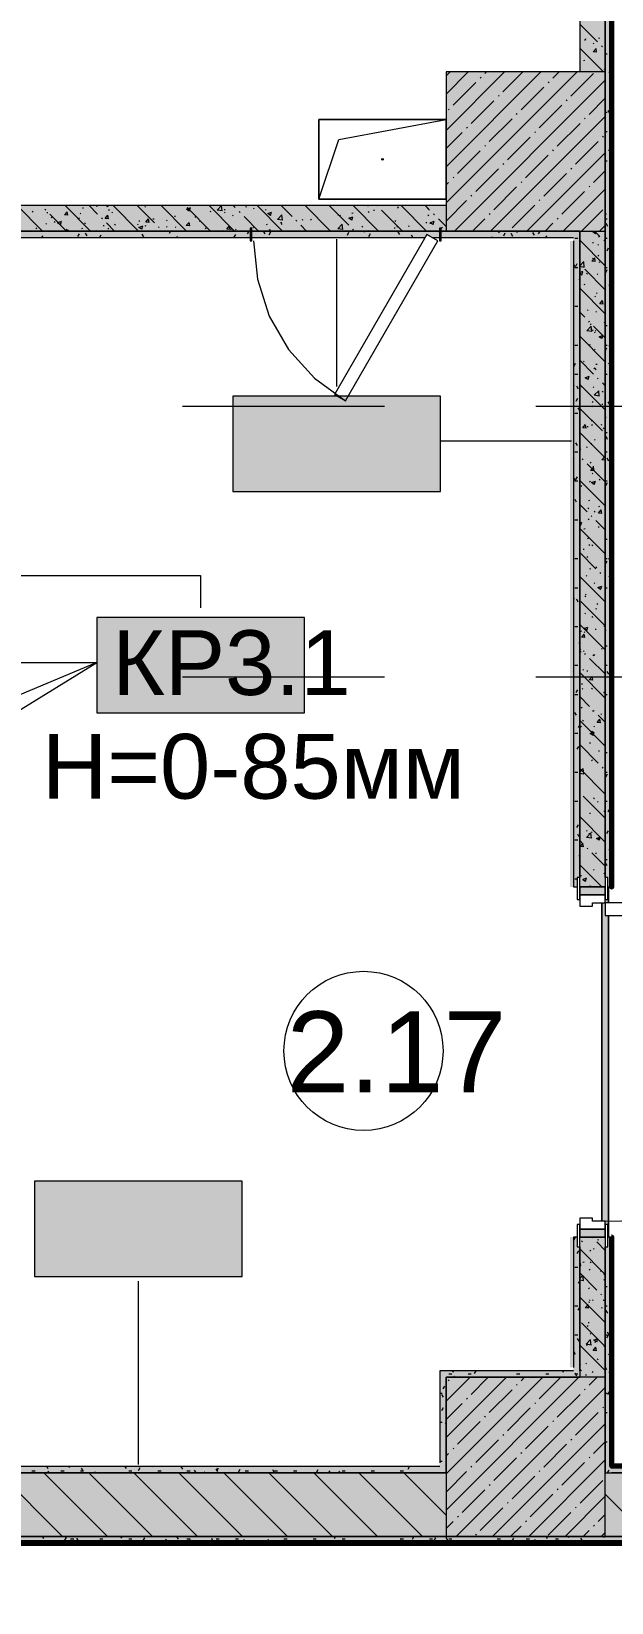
# Model space of a CAD drawing. Header units: millimetres. Extents: x -3817 to 677485, y -22715 to 103890.
# Drawn here: x 399519 to 401343, y 20311 to 25246 of the extents above; entities that cross this region are included whole.
import ezdxf

# ---------------------------------------------------------------- set-up
doc = ezdxf.new("R2010")
doc.units = ezdxf.units.MM
doc.layers.add('PDF _Геометрия', color=7, linetype='Continuous', true_color=0x1d1d1d)
doc.layers.add('PDF _Сплошная заливка', color=7, linetype='Continuous', true_color=0xffffff)
doc.layers.add('PDF _Текст', color=7, linetype='Continuous')
doc.styles.add('PDF GOST-Common', font='arial.ttf')

msp = doc.modelspace()

# ---------------------------------------------------------------- hatches: boundary and pattern name
at = {"layer": 'PDF _Сплошная заливка', "transparency": 33554559}
h = msp.add_hatch(color=256, dxfattribs=at)
h.paths.add_polyline_path([(401322.9, 21019), (401322.9, 21459), (401242.9, 21459), (401242.9, 21019), (401247.9, 21019)], flags=0)
h.paths.add_polyline_path([(401242.9, 22559), (401322.9, 22559), (401322.9, 24619), (401242.9, 24619), (401242.9, 22589)], flags=0)
h.paths.add_polyline_path([(401322.9, 25119), (401322.9, 27119), (401242.9, 27119), (401242.9, 25119), (401256.8, 25119)], flags=0)
h.paths.add_polyline_path([(401322.9, 28219), (401322.9, 28506.5), (401242.9, 28506.5), (401242.9, 28219)], flags=0)
h = msp.add_hatch(color=256, dxfattribs=at)
h.paths.add_polyline_path([(401342.9, 20719), (401342.9, 21459), (401330.9, 21459), (401330.9, 21429), (401322.9, 21429), (401322.9, 20719)], flags=0)
h.paths.add_polyline_path([(401342.9, 22559), (401342.9, 27119), (401330.9, 27119), (401330.9, 27089), (401322.9, 27089), (401322.9, 22589), (401330.9, 22589), (401330.9, 22559)], flags=0)
h.paths.add_polyline_path([(401330.9, 28219), (401342.9, 28219), (401342.9, 28469), (401322.9, 28469), (401322.9, 28249), (401330.9, 28249)], flags=0)
for points in [[(400822.9, 24619), (401322.9, 24619), (401322.9, 25119), (400822.9, 25119), (400822.9, 24665.2)], [(400801.9, 24619), (400801.9, 24628), (400806.9, 24628), (400806.9, 24619), (400822.9, 24619), (400822.9, 24699), (398092.9, 24699), (398092.9, 24619), (400206.9, 24619), (400206.9, 24628), (400211.9, 24628), (400211.9, 24619)], [(400802.9, 20739), (400822.9, 20739), (400822.9, 21039), (400802.9, 21039), (400802.9, 20750)], [(400822.9, 20519), (401322.9, 20519), (401322.9, 21019), (400822.9, 21019), (400822.9, 20927.5)], [(398518, 20719), (400822.9, 20719), (400822.9, 20739), (398092.9, 20739), (398092.9, 20719)]]:
    msp.add_hatch(color=256, dxfattribs=at).paths.add_polyline_path(points)
h = msp.add_hatch(color=256, dxfattribs=at)
h.paths.add_polyline_path([(400806.9, 24599), (401222.9, 24599), (401222.9, 24619), (400806.9, 24619)], flags=0)
h.paths.add_polyline_path([(400206.9, 24599), (400206.9, 24619), (398412.9, 24619), (398412.9, 24599), (400018.4, 24599)], flags=0)
h.paths.add_polyline_path([(400796.9, 24599), (400801.9, 24599), (400801.9, 24619), (400211.9, 24619), (400211.9, 24599), (400757.1, 24599), (400762.2, 24608), (400777.8, 24599)], flags=0)
h = msp.add_hatch(color=256, dxfattribs=at)
h.paths.add_polyline_path([(401222.9, 21039), (401242.9, 21039), (401241.4, 21429), (401234.9, 21429), (401234.9, 21459), (401222.9, 21459), (401222.9, 21050)], flags=0)
h.paths.add_polyline_path([(401234.9, 22559), (401234.9, 22589), (401242.9, 22589), (401242.9, 24619), (401222.9, 24619), (401222.9, 22559)], flags=0)
at = {"layer": 'PDF _Сплошная заливка', "true_color": 0x494949, "transparency": 33554559}
h = msp.add_hatch(color=251, dxfattribs=at)
h.paths.add_polyline_path([(401332.9, 21459), (401332.9, 22469), (401322.9, 22469), (401322.9, 22509), (401312.9, 22509), (401312.9, 21509), (401322.9, 21509), (401322.9, 21499), (401330.9, 21499), (401330.9, 21459)], flags=0)
h.paths.add_polyline_path([(401332.9, 22509), (401330.9, 22519), (401322.9, 22519), (401324.8, 22509), (401330.9, 22509)], flags=0)
at = {"layer": 'PDF _Сплошная заливка', "transparency": 33554559}
h = msp.add_hatch(color=256, dxfattribs=at)
h.paths.add_polyline_path([(404872.9, 20719), (404872.9, 20739), (403322.9, 20739), (403322.9, 20727), (403352.9, 20727), (403352.9, 20719), (404519.5, 20719)], flags=0)
h.paths.add_polyline_path([(401518.8, 20719), (402192.9, 20719.7), (402192.9, 20727), (402222.9, 20727), (402222.9, 20739), (401342.9, 20739), (401342.9, 20719)], flags=0)
h = msp.add_hatch(color=256, dxfattribs=at)
h.paths.add_polyline_path([(411482.9, 20519), (411482.9, 20719), (407462.9, 20719), (407462.9, 20519), (411271.2, 20519)], flags=0)
h.paths.add_polyline_path([(402192.9, 20519), (402222.9, 20519), (402222.9, 20719), (401322.9, 20719), (401322.9, 20519), (401518.8, 20519)], flags=0)
h.paths.add_polyline_path([(403352.9, 20519), (405862.9, 20519), (405862.9, 20719), (403322.9, 20719), (403322.9, 20519)], flags=0)
h.paths.add_polyline_path([(400822.9, 20519), (400822.9, 20719), (394042.9, 20719), (394042.9, 20519), (400018.4, 20519)], flags=0)
h = msp.add_hatch(color=256, dxfattribs=at)
h.paths.add_polyline_path([(411742.9, 20499), (411742.9, 20519), (407492.9, 20518.9), (407492.9, 20511), (407462.9, 20511), (407462.9, 20499), (411741.9, 20499)], flags=0)
h.paths.add_polyline_path([(403352.9, 20499), (406362.9, 20499), (406362.9, 20511), (406332.9, 20511), (406332.9, 20519), (403352.9, 20518.8), (403352.9, 20511), (403322.9, 20511), (403322.9, 20499)], flags=0)
h.paths.add_polyline_path([(402222.9, 20499), (402222.9, 20511), (402192.9, 20511), (402192.9, 20519), (394042.9, 20519), (394042.9, 20499), (402192.9, 20499)], flags=0)

# ---------------------------------------------------------------- linework, layer by layer
at = {"layer": 'PDF _Геометрия', "color": 9, "lineweight": 9, "true_color": 0xc0c0c0}
for points in [[(401330.9, 22559), (401342.9, 22559), (401342.9, 27119), (401330.9, 27119)], [(400822.9, 24699), (398092.9, 24699), (398092.9, 25294), (401242.9, 25294), (401242.9, 25119)], [(398412.9, 24599), (400206.9, 24599)], [(400211.9, 24599), (400757.1, 24599)], [(400777.8, 24599), (400801.9, 24599)], [(400806.9, 24599), (401222.9, 24599)], [(401222.9, 22559), (401234.9, 22559)], [(401242.9, 22559), (401322.9, 22559)], [(401234.9, 21459), (401222.9, 21459)], [(401322.9, 21459), (401242.9, 21459)], [(401342.9, 21459), (401330.9, 21459)], [(400822.9, 21039), (400802.9, 21039)], [(400822.9, 20719), (400822.9, 20739), (400822.9, 21019), (401242.9, 21019)], [(394063.9, 20499), (402222.9, 20499), (402222.9, 20511)]]:
    msp.add_lwpolyline(points, dxfattribs=at)
at = {"layer": 'PDF _Геометрия', "color": 231, "lineweight": 70, "true_color": 0xff80c0}
msp.add_lwpolyline([(401342.9, 27119), (401342.9, 22559), (401343.9, 22559), (401343.9, 27119)], close=True, dxfattribs=at)
at = {"layer": 'PDF _Геометрия', "color": 7, "lineweight": 9}
for points in [[(401322.9, 22589), (401322.9, 27089)], [(401322.9, 25119), (400822.9, 25119), (400822.9, 24619), (401322.9, 24619)], [(400822.9, 24969), (400822.9, 24719), (400422.9, 24719), (400422.9, 24969)], [(400822.9, 24969), (400422.9, 24969), (400422.9, 24719), (400822.9, 24719)], [(398412.9, 24619), (400206.9, 24619)], [(400211.9, 24619), (400801.9, 24619)], [(400804.9, 24100.6), (400151.8, 24100.6), (400151.8, 23800.6), (400804.9, 23800.6)], [(400377.5, 23405.4), (399724.3, 23405.4), (399724.3, 23105.4), (400377.5, 23105.4)], [(401332.9, 22509), (401332.9, 22559)], [(401312.9, 21509), (401312.9, 22509)], [(401332.9, 21459), (401332.9, 22469)], [(400181.8, 21635.1), (399528.7, 21635.1), (399528.7, 21335.1), (400181.8, 21335.1)], [(401322.9, 21019), (400822.9, 21019), (400822.9, 20519), (401322.9, 20519)]]:
    msp.add_lwpolyline(points, close=True, dxfattribs=at)
at = {"layer": 'PDF _Геометрия', "color": 252, "lineweight": 9, "true_color": 0x878787}
for points in [[(401298.9, 25213.1), (401242.9, 25269.1)], [(401258.1, 25219.3), (401261.4, 25219.8)], [(401259.3, 25223.2), (401262.1, 25221.4)], [(401302.6, 25225.2), (401305.9, 25225.6)], [(401317.5, 25119), (401242.9, 25193.6)], [(401285.1, 25209.1), (401287.6, 25206.9)], [(401296.1, 25181.1), (401285.5, 25182), (401294.1, 25192.2)], [(401296.1, 25181), (401294.1, 25192.2)], [(401314, 25198), (401311.5, 25200.5)], [(401255.8, 25155.1), (401259.1, 25155.5)], [(401319.6, 25128.3), (401322.4, 25126.5)], [(401321.5, 25133.5), (401322.9, 25134.6)], [(399554.4, 24619), (399474.4, 24699)], [(399521.9, 24681.4), (399524.3, 24679.2)], [(399563.9, 24685), (399561.4, 24687.5)], [(399567.1, 24676.9), (399570.4, 24677.3)], [(399634.1, 24668.6), (399623.4, 24669.5), (399632, 24679.7)], [(399705.3, 24619), (399625.3, 24699)], [(399625.8, 24699), (399628, 24696.9)], [(399634.1, 24668.5), (399632, 24679.7)], [(399672.1, 24673.4), (399674.8, 24675.4)], [(399679.4, 24691.7), (399682.7, 24692.1)], [(399727.3, 24672.5), (399700.8, 24699)], [(399723.9, 24697.5), (399727.2, 24698)], [(399755.4, 24699), (399759.7, 24696.1)], [(399759.8, 24696.1), (399760.7, 24699)], [(399761.9, 24684.8), (399764.6, 24686.8)], [(399771.8, 24678), (399774.3, 24675.7)], [(399856.2, 24619), (399776.2, 24699)], [(399905.9, 24644.8), (399851.7, 24699)], [(399854.3, 24698.1), (399855.5, 24699)], [(399875.5, 24695.8), (399878, 24693.5)], [(400007, 24619), (399927, 24699)], [(400015.3, 24681.9), (400006.4, 24687.8), (400018.9, 24692.6)], [(400082.5, 24619), (400009, 24692.6)], [(400015.3, 24681.8), (400018.9, 24692.6)], [(400157.9, 24619), (400077.9, 24699)], [(400080.9, 24680.6), (400084.2, 24681)], [(400118.8, 24682.6), (400102.9, 24685), (400116.4, 24699)], [(400118.8, 24682.5), (400116.9, 24699)], [(400125.4, 24686.4), (400128.7, 24686.9)], [(400125.6, 24676.1), (400128.2, 24678.2)], [(400159.8, 24692.6), (400153.4, 24699)], [(400174.9, 24677.5), (400172.4, 24680)], [(400192.7, 24695.3), (400196, 24695.7)], [(400216.9, 24688.7), (400219.5, 24690.7)], [(400308.8, 24619), (400228.8, 24699)], [(400254.5, 24686.9), (400257, 24684.7)], [(400270.8, 24667.6), (400261.9, 24673.6), (400274.4, 24678.4)], [(400270.8, 24667.6), (400274.4, 24678.3)], [(400338.4, 24664.9), (400304.3, 24699)], [(400459.6, 24619), (400379.6, 24699)], [(400516.9, 24637.3), (400455.1, 24699)], [(400526.9, 24675.3), (400530.2, 24675.7)], [(400610.5, 24619), (400530.5, 24699)], [(400575.5, 24699), (400577.6, 24697.7)], [(400578, 24678.1), (400580.6, 24680.1)], [(400594.2, 24684.2), (400597.5, 24684.6)], [(400607.4, 24697.6), (400606, 24699)], [(400686, 24619), (400620, 24685)], [(400669.6, 24695.5), (400672.5, 24693.7)], [(400670.3, 24691.4), (400673, 24693.5)], [(400761.4, 24619), (400681.4, 24699)], [(400706.5, 24699), (400706.9, 24699)], [(400770.8, 24685), (400756.9, 24699)], [(400764.6, 24691.5), (400767.4, 24689.7)], [(399533.5, 24628.9), (399536.4, 24627.1)], [(399564.5, 24642.4), (399566.9, 24640.1)], [(399629.9, 24619), (399576.5, 24672.5)], [(399580.9, 24660.9), (399583.5, 24662.9)], [(399591, 24648.8), (399593.8, 24647)], [(399610.3, 24638.8), (399601.5, 24644.7), (399613.9, 24649.5)], [(399610.4, 24638.7), (399614, 24649.5)], [(399628.5, 24624.9), (399631.3, 24623.1)], [(399668.2, 24660.2), (399670.6, 24657.9)], [(399677.1, 24627.4), (399680.4, 24627.8)], [(399685.9, 24644.8), (399688.7, 24643)], [(399742.4, 24657.4), (399739.9, 24659.9)], [(399744.4, 24636.3), (399747.8, 24636.7)], [(399761.6, 24657.4), (399751, 24658.4), (399759.5, 24668.6)], [(399780.8, 24619), (399755, 24644.8)], [(399761.6, 24657.4), (399759.5, 24668.5)], [(399759.8, 24625.6), (399762.4, 24627.6)], [(399780.8, 24640.7), (399783.6, 24638.9)], [(399852.1, 24638.9), (399854.8, 24640.9)], [(399856.7, 24651), (399860, 24651.5)], [(399865.9, 24624.5), (399857, 24630.5), (399869.5, 24635.3)], [(399865.9, 24624.5), (399869.5, 24635.2)], [(399875.7, 24636.7), (399878.5, 24634.9)], [(399889.1, 24646.3), (399878.5, 24647.2), (399887.1, 24657.4)], [(399889.1, 24646.2), (399887.1, 24657.4)], [(399901.2, 24656.9), (399904.6, 24657.3)], [(399920.9, 24629.7), (399918.4, 24632.2)], [(399943.4, 24651.4), (399946.1, 24653.5)], [(399943.4, 24633.6), (399945.9, 24631.3)], [(399968.6, 24665.8), (399971.9, 24666.2)], [(399970.6, 24632.7), (399973.4, 24630.9)], [(400016.6, 24635.1), (400006, 24636), (400014.6, 24646.3)], [(400016.7, 24635.1), (400014.6, 24646.2)], [(400033.2, 24662.8), (400035.9, 24664.9)], [(400047.1, 24651.4), (400049.6, 24649.1)], [(400065.5, 24628.7), (400068.4, 24626.9)], [(400144.2, 24624), (400133.5, 24624.9), (400142.1, 24635.1)], [(400144.2, 24623.9), (400142.1, 24635)], [(400145.9, 24625.2), (400149.3, 24625.6)], [(400150.8, 24669.1), (400153.3, 24666.9)], [(400160.4, 24624.7), (400163.3, 24622.9)], [(400233.4, 24619), (400187.5, 24664.9)], [(400214.7, 24629.5), (400217.4, 24631.5)], [(400258.2, 24639.9), (400261.6, 24640.4)], [(400265.5, 24619), (400269.6, 24623.9)], [(400308.5, 24653.1), (400292.7, 24655.6), (400306.5, 24670)], [(400302.7, 24645.8), (400306.1, 24646.2)], [(400304.5, 24640.9), (400307.2, 24642.9)], [(400308.5, 24653.1), (400306.6, 24670)], [(400353.4, 24649.8), (400350.9, 24652.3)], [(400384.3, 24619), (400366, 24637.3)], [(400370.1, 24654.7), (400373.4, 24655.1)], [(400396.9, 24654.2), (400399.5, 24656.2)], [(400482.4, 24669.4), (400485.7, 24669.9)], [(400498.3, 24623.7), (400482.5, 24626.2), (400496.3, 24640.6)], [(400488.1, 24666.7), (400490.8, 24668.7)], [(400498.3, 24623.7), (400496.3, 24640.5)], [(400526.3, 24653.4), (400517.5, 24659.4), (400529.9, 24664.1)], [(400526.3, 24653.3), (400529.9, 24664.1)], [(400532, 24622.2), (400529.5, 24624.7)], [(400558.2, 24634.3), (400560.7, 24632)], [(400659.7, 24628.8), (400663.1, 24629.3)], [(400661.9, 24652.1), (400664.4, 24649.8)], [(400668.1, 24632.2), (400670.8, 24634.3)], [(400704.2, 24634.7), (400707.6, 24635.1)], [(400759.4, 24644.7), (400762.1, 24646.8)], [(400765.6, 24669.9), (400768.1, 24667.6)], [(400771.6, 24643.6), (400774.9, 24644)], [(400781.8, 24639.2), (400773, 24645.1), (400785.4, 24649.9)], [(400781.8, 24639.1), (400785.4, 24649.8)], [(400785.9, 24669.9), (400783.4, 24672.5)], [(400822.9, 24633), (400798.5, 24657.4)], [(400808.2, 24630.8), (400810.7, 24628.5)], [(399632.6, 24621.5), (399635.9, 24622)], [(399723.4, 24620.9), (399726.2, 24619.1)], [(400119.7, 24619), (400125, 24621)], [(400124.3, 24619), (400125, 24621)], [(400255.4, 24620.7), (400258, 24619)], [(400270.6, 24619), (400269.7, 24623.9)], [(400575.9, 24619), (400578.5, 24620.9)], [(401322.9, 24510.1), (401242.9, 24590.1)], [(401283.1, 24583), (401286.4, 24583.4)], [(401292.9, 24610.7), (401284, 24616.6), (401290.2, 24619)], [(401306.4, 24602.1), (401289.5, 24619)], [(401292.9, 24610.6), (401295.7, 24619)], [(401299.4, 24576.6), (401302.2, 24574.8)], [(401302, 24600.8), (401304.7, 24602.9)], [(401321.5, 24587), (401319, 24589.5)], [(401242.9, 24556.1), (401244.8, 24554.9)], [(401291.9, 24523.5), (401281.3, 24524.5), (401289.9, 24534.7)], [(401283.5, 24533.7), (401286, 24531.4)], [(401291.9, 24523.5), (401289.9, 24534.6)], [(401299.8, 24541.6), (401302.5, 24543.7)], [(401242.9, 24509.9), (401255.3, 24522.9)], [(401242.9, 24508.2), (401257.3, 24506)], [(401242.9, 24488.5), (401253.2, 24492.5)], [(401242.9, 24486.3), (401249.6, 24481.7)], [(401246.1, 24511.5), (401243.6, 24514)], [(401249.6, 24481.7), (401253.2, 24492.4)], [(401257.3, 24505.9), (401255.3, 24522.8)], [(401322.9, 24434.7), (401258.6, 24499)], [(401264, 24486.2), (401266.9, 24484.4)], [(401297.7, 24482.5), (401300.3, 24484.5)], [(401303.7, 24521.7), (401307, 24522.1)], [(401322.9, 24359.2), (401242.9, 24439.2)], [(401256.9, 24451.6), (401260.2, 24452)], [(401290.4, 24414.6), (401292.8, 24412.4)], [(401295.5, 24423.3), (401298.2, 24425.3)], [(401316.6, 24389.8), (401306, 24390.7), (401314.5, 24400.9)], [(401316.6, 24389.7), (401314.6, 24400.9)], [(401322.4, 24396.2), (401322.9, 24396.3)], [(401258.6, 24348.1), (401242.9, 24363.8)], [(401266.9, 24371.5), (401269.7, 24369.7)], [(401273.7, 24333), (401271.2, 24335.5)], [(401293.3, 24364.1), (401296, 24366.1)], [(401320.2, 24332), (401322.9, 24332.3)], [(401322.9, 24208.4), (401242.9, 24288.4)], [(401280.9, 24303.4), (401265, 24305.8), (401278.9, 24320.2)], [(401275.6, 24326.1), (401279, 24326.5)], [(401280.9, 24303.3), (401278.9, 24320.2)], [(401283, 24308.6), (401285.5, 24306.3)], [(401322.9, 24283.8), (401286.3, 24320.4)], [(401289, 24301), (401291.8, 24299.2)], [(401291.2, 24304.9), (401293.8, 24306.9)], [(401312.5, 24281.2), (401303.6, 24287.2), (401316.1, 24292)], [(401312.5, 24281.2), (401316.1, 24291.9)], [(401273.4, 24261.8), (401276.7, 24262.3)], [(401289, 24245.7), (401291.7, 24247.7)], [(401286.3, 24169.6), (401242.9, 24213)], [(401254.3, 24210.1), (401257.2, 24208.3)], [(401286.9, 24186.5), (401289.5, 24188.6)], [(401289.8, 24189.5), (401292.3, 24187.2)], [(401291.8, 24186.2), (401294.6, 24184.4)], [(401293.9, 24200.6), (401297.3, 24201)], [(401322.9, 24057.5), (401242.9, 24137.5)], [(401247.2, 24130.4), (401250.5, 24130.9)], [(401269.2, 24152.3), (401260.4, 24158.3), (401272.8, 24163)], [(401269.2, 24152.2), (401272.8, 24163)], [(401301.4, 24154.5), (401298.9, 24157)], [(401322.9, 24133), (401314, 24141.9)], [(401282.5, 24083.4), (401285, 24081.1)], [(401284.7, 24127.3), (401287.4, 24129.4)], [(401304.4, 24100.7), (401288.6, 24103.2), (401302.5, 24117.6)], [(401304.4, 24100.7), (401302.5, 24117.6)], [(401313.9, 24115.7), (401316.7, 24113.9)], [(401314, 23991), (401242.9, 24062.1)], [(401282.5, 24068.1), (401285.2, 24070.2)], [(401312.7, 24075.1), (401316, 24075.5)], [(401322.9, 23906.6), (401242.9, 23986.6)], [(401263.1, 23999.7), (401252.5, 24000.7), (401261, 24010.9)], [(401263.1, 23999.7), (401261, 24010.8)], [(401265.9, 24005), (401269.2, 24005.4)], [(401279.2, 24024.9), (401282.1, 24023.1)], [(401280.4, 24009), (401283, 24011)], [(401310.4, 24010.8), (401313.7, 24011.3)], [(401316.7, 24001), (401319.6, 23999.2)], [(401243.9, 23934.5), (401246.7, 23932.7)], [(401263.7, 23940.7), (401267, 23941.1)], [(401278.2, 23949.8), (401280.9, 23951.8)], [(401289.3, 23964.3), (401291.8, 23962.1)], [(401253.6, 23900.5), (401251.1, 23903)], [(401322.9, 23831.2), (401266.2, 23887.9)], [(401276, 23890.6), (401278.7, 23892.6)], [(401322.9, 23898.9), (401312.2, 23900.6), (401322.9, 23911.7)], [(401322.9, 23755.8), (401242.9, 23835.8)], [(401287.8, 23866), (401277.1, 23866.9), (401285.7, 23877.1)], [(401282, 23858.3), (401284.4, 23856)], [(401284.2, 23879.4), (401287.5, 23879.9)], [(401287.8, 23865.9), (401285.7, 23877.1)], [(401304.2, 23839.6), (401307, 23837.8)], [(401246.7, 23819.7), (401249.6, 23817.9)], [(401273.9, 23831.4), (401276.5, 23833.4)], [(401288.8, 23822.8), (401280, 23828.8), (401292.4, 23833.6)], [(401288.8, 23822.8), (401292.4, 23833.5)], [(401266.2, 23737.1), (401242.9, 23760.4)], [(401268.8, 23749.2), (401271.6, 23747.4)], [(401271.7, 23772.2), (401274.4, 23774.2)], [(401288.8, 23739.2), (401291.3, 23736.9)], [(401312.4, 23732.3), (401301.8, 23733.2), (401310.4, 23743.4)], [(401303, 23754), (401306.3, 23754.4)], [(401312.4, 23732.2), (401310.4, 23743.4)], [(401242.9, 23702.2), (401249.2, 23704.7)], [(401242.9, 23695.7), (401245.6, 23693.9)], [(401245.6, 23693.9), (401249.2, 23704.6)], [(401269.6, 23713), (401272.2, 23715)], [(401281.3, 23722), (401278.8, 23724.5)], [(401322.9, 23680.4), (401293.9, 23709.4)], [(401300.7, 23689.7), (401304, 23690.2)], [(401322.9, 23604.9), (401242.9, 23684.9)], [(401256.2, 23683.9), (401259.5, 23684.3)], [(401267.4, 23653.8), (401270.1, 23655.9)], [(401293.9, 23558.5), (401242.9, 23609.5)], [(401253.9, 23619.6), (401257.2, 23620)], [(401265.2, 23594.6), (401267.9, 23596.7)], [(401271.7, 23634.5), (401274.5, 23632.7)], [(401281.4, 23633.1), (401283.9, 23630.8)], [(401321.3, 23628.5), (401322.9, 23628.7)], [(401274.5, 23558.3), (401277.8, 23558.8)], [(401293.7, 23564), (401296.5, 23562.2)], [(401308.9, 23543.5), (401306.4, 23546)], [(401322.9, 23454), (401242.9, 23534)], [(401263.1, 23535.4), (401265.7, 23537.5)], [(401288.3, 23514.1), (401290.7, 23511.8)], [(401308.4, 23493.4), (401299.6, 23499.4), (401312, 23504.1)], [(401308.4, 23493.3), (401312, 23504.1)], [(401322.9, 23529.5), (401321.5, 23530.9)], [(401321.5, 23380), (401246.1, 23455.5)], [(401259.1, 23473.1), (401261.9, 23471.3)], [(401260.9, 23476.3), (401263.6, 23478.3)], [(401296.6, 23449.3), (401299.4, 23447.5)], [(401258.8, 23417.1), (401261.4, 23419.1)], [(401280.9, 23408), (401283.4, 23405.7)], [(401293.2, 23432.9), (401296.6, 23433.3)], [(401322.9, 23303.2), (401242.9, 23383.2)], [(401246.5, 23362.7), (401249.8, 23363.2)], [(401258.9, 23342.2), (401248.3, 23343.1), (401256.8, 23353.3)], [(401265.2, 23364.5), (401256.3, 23370.4), (401268.8, 23375.2)], [(401256.6, 23357.9), (401259.3, 23359.9)], [(401258.9, 23342.1), (401256.9, 23353.3)], [(401265.2, 23364.4), (401268.8, 23375.1)], [(401291, 23368.6), (401294.3, 23369)], [(401318.6, 23378.8), (401321.4, 23377)], [(401246.1, 23304.6), (401242.9, 23307.8)], [(401244.2, 23298.5), (401247.5, 23298.9)], [(401254.4, 23298.7), (401257.1, 23300.7)], [(401261.2, 23289.5), (401258.6, 23292)], [(401311.5, 23307.3), (401314.9, 23307.8)], [(401322.9, 23227.8), (401273.7, 23276.9)], [(401284, 23287.9), (401286.8, 23286.1)], [(401287.7, 23288.9), (401290.2, 23286.6)], [(401321.5, 23264), (401322.9, 23263.1)], [(401322.9, 23152.3), (401242.9, 23232.3)], [(401248.6, 23197.5), (401251.4, 23195.7)], [(401252.3, 23239.5), (401254.9, 23241.5)], [(401264.8, 23237.2), (401268.1, 23237.6)], [(401283.6, 23208.5), (401272.9, 23209.4), (401281.5, 23219.6)], [(401283.6, 23208.4), (401281.5, 23219.5)], [(401273.7, 23126.1), (401242.9, 23156.9)], [(401250.1, 23180.3), (401252.8, 23182.4)], [(401280.4, 23182.8), (401282.9, 23180.6)], [(401322.9, 23167.4), (401319.2, 23169.9), (401322.9, 23171.3)], [(401247.9, 23121.1), (401250.6, 23123.2)], [(401283.5, 23111.7), (401286.8, 23112.2)], [(401288.8, 23111), (401286.3, 23113.5)], [(401322.9, 23076.9), (401301.4, 23098.4)], [(401308.9, 23102.7), (401311.7, 23100.9)], [(401322.9, 23001.4), (401242.9, 23081.4)], [(401245.8, 23061.9), (401248.4, 23064)], [(401251.5, 23082.8), (401254.3, 23081)], [(401284.8, 23035), (401275.9, 23041), (401288.4, 23045.8)], [(401281.2, 23047.5), (401284.6, 23047.9)], [(401284.8, 23035), (401288.4, 23045.7)], [(401287.2, 23063.8), (401289.7, 23061.5)], [(401308.2, 23074.7), (401297.6, 23075.7), (401306.2, 23085.9)], [(401308.3, 23074.7), (401306.2, 23085.8)], [(401301.4, 22947.5), (401242.9, 23006)], [(401243.6, 23002.7), (401246.3, 23004.8)], [(401273.5, 23012.3), (401276.4, 23010.5)], [(401279.9, 22957.7), (401282.3, 22955.4)], [(401301.8, 22986.2), (401305.1, 22986.6)], [(401242.9, 22944.7), (401244.1, 22945.6)], [(401242.9, 22919.6), (401254.1, 22931.3)], [(401322.9, 22850.6), (401242.9, 22930.6)], [(401242.9, 22916), (401245.1, 22916.8)], [(401242.9, 22910.1), (401245.1, 22916.8)], [(401242.9, 22916.4), (401256.1, 22914.4)], [(401256.1, 22914.3), (401254.2, 22931.2)], [(401255, 22916.1), (401258.3, 22916.5)], [(401276.4, 22897.5), (401279.2, 22895.7)], [(401316.5, 22932.4), (401314, 22935)], [(401322.9, 22941.9), (401322.3, 22941.9), (401322.9, 22942.6)], [(401322.5, 22918.6), (401322.9, 22918.3)], [(401320.5, 22860.7), (401322.9, 22861)], [(401322.9, 22775.2), (401253.6, 22844.4)], [(401286.7, 22838.6), (401289.2, 22836.3)], [(401298.5, 22827), (401301.3, 22825.2)], [(401322.9, 22699.7), (401242.9, 22779.7)], [(401273.8, 22790.6), (401277.1, 22791)], [(401318.3, 22796.5), (401321.6, 22796.9)], [(401253.6, 22693.6), (401242.9, 22704.3)], [(401263.8, 22736.2), (401266.7, 22734.4)], [(401279.7, 22711.8), (401263.9, 22714.2), (401277.7, 22728.7)], [(401271.5, 22726.3), (401274.8, 22726.8)], [(401279.7, 22711.7), (401277.7, 22728.6)], [(401279.4, 22732.5), (401281.8, 22730.3)], [(401304.4, 22705.6), (401295.5, 22711.5), (401308, 22716.3)], [(401301.3, 22712.3), (401304.1, 22710.5)], [(401304.4, 22705.5), (401308, 22716.3)], [(401322.6, 22718.2), (401322.9, 22718.4)], [(401254.7, 22684.7), (401244.1, 22685.6), (401252.7, 22695.8)], [(401254.7, 22684.6), (401252.7, 22695.7)], [(401268.7, 22678.5), (401266.2, 22681)], [(401322.9, 22624.3), (401281.3, 22665.9)], [(401292.1, 22665.1), (401295.4, 22665.5)], [(401320.5, 22659), (401322.9, 22660.9)], [(401322, 22693.5), (401322.9, 22692.6)], [(401312.7, 22559), (401242.9, 22628.8)], [(401286.2, 22613.5), (401288.6, 22611.2)], [(401318.3, 22599.8), (401321, 22601.8)], [(401245.3, 22595), (401248.6, 22595.4)], [(401252.3, 22582.6), (401264.7, 22587.4)], [(401252.3, 22582.6), (401261.1, 22576.6)], [(401261.1, 22576.6), (401264.7, 22587.3)], [(401274.8, 22559), (401277.3, 22562.1)], [(401277.9, 22559), (401277.4, 22562)], [(401322.9, 21341.9), (401242.9, 21421.9)], [(401248.4, 21447.5), (401251.2, 21445.7)], [(401275.1, 21416), (401277.7, 21418.1)], [(401283.8, 21456.4), (401281.3, 21459)], [(401285.9, 21423.6), (401288.7, 21421.8)], [(401322.9, 21417.4), (401296.4, 21443.9)], [(401299.9, 21450.7), (401303.2, 21451.2)], [(401242.9, 21379), (401244.3, 21380.7)], [(401242.9, 21369.9), (401246.4, 21369.6)], [(401246.4, 21369.5), (401244.3, 21380.7)], [(401253.1, 21380.6), (401256.5, 21381)], [(401276.2, 21381.6), (401278.7, 21379.4)], [(401296.4, 21293), (401242.9, 21346.5)], [(401242.9, 21329.2), (401253, 21339.7)], [(401242.9, 21324.7), (401254.9, 21322.8)], [(401255, 21322.8), (401253, 21339.6)], [(401272.9, 21356.8), (401275.5, 21358.9)], [(401308, 21353.1), (401310.8, 21351.3)], [(401318.7, 21325.2), (401322, 21325.7)], [(401318.8, 21342.6), (401321.3, 21340.3)], [(401322.9, 21191), (401242.9, 21271)], [(401270.7, 21297.7), (401273.4, 21299.7)], [(401311.5, 21277.9), (401308.9, 21280.4)], [(401271, 21235.8), (401260.4, 21236.8), (401269, 21247)], [(401268.6, 21238.5), (401271.2, 21240.5)], [(401271, 21235.8), (401269, 21246.9)], [(401271.9, 21255.1), (401275.2, 21255.6)], [(401273.3, 21262.3), (401276.2, 21260.5)], [(401283, 21262.6), (401285.5, 21260.3)], [(401310.8, 21238.4), (401313.6, 21236.6)], [(401316.4, 21261), (401319.7, 21261.4)], [(401322.9, 21115.6), (401248.6, 21189.9)], [(401266.4, 21179.3), (401269.1, 21181.3)], [(401269.6, 21190.9), (401273, 21191.3)], [(401278.5, 21120.2), (401262.7, 21122.6), (401276.5, 21137.1)], [(401264.2, 21120.1), (401266.9, 21122.1)], [(401275.7, 21156.5), (401278.2, 21154.2)], [(401278.5, 21120.1), (401276.6, 21137)], [(401296.3, 21129.9), (401287.4, 21135.9), (401299.9, 21140.6)], [(401290.2, 21129.6), (401293.5, 21130)], [(401296.3, 21129.8), (401299.9, 21140.6)], [(401322.9, 21040.1), (401242.9, 21120.1)], [(401295.7, 21102.1), (401285.1, 21103), (401293.6, 21113.2)], [(401295.7, 21102), (401293.7, 21113.2)], [(401298.2, 21077), (401301.1, 21075.2)], [(401318.3, 21117.5), (401320.8, 21115.2)], [(401242.9, 21055.8), (401243.7, 21055.3)], [(401248.6, 21039), (401242.9, 21044.7)], [(401243.4, 21059.5), (401246.7, 21059.9)], [(401263.7, 21024), (401261.2, 21026.5)], [(401262.1, 21060.9), (401264.7, 21062.9)], [(401282.5, 21037.4), (401285, 21035.2)]]:
    msp.add_lwpolyline(points, dxfattribs=at)
at = {"layer": 'PDF _Геометрия', "color": 7, "lineweight": 9}
for points in [[(393842.9, 25219), (393442.9, 25219), (393442.9, 24619), (393842.9, 24619), (394042.9, 24619), (394042.9, 20719), (394062.9, 20719), (397992.9, 20719), (398012.9, 20719), (398092.9, 20719), (400822.9, 20719), (398092.9, 20719), (398092.9, 20739), (398092.9, 21769), (398092.9, 20739)], [(400422.9, 24719), (400485.4, 24906.5), (400822.9, 24969)], [(400478.3, 24593.5), (400478.3, 24130.7)], [(401242.9, 24619), (401242.9, 22589), (401242.9, 24619), (401222.9, 24619), (400806.9, 24619), (401222.9, 24619)], [(401222.9, 24588), (401222.9, 22559)], [(401217.4, 23958.7), (400804.9, 23958.7)], [(399283.9, 23537.3), (400050.9, 23537.3), (400050.9, 23435.5)], [(399095.1, 21745), (399095.1, 22876), (399724.3, 23263.5), (398990.6, 22956.5), (398990.6, 21913)], [(399451.9, 23263.5), (399724.3, 23263.5)], [(401222.9, 21459), (401222.9, 21050)], [(401242.9, 21039), (401242.9, 21429), (401242.9, 21039), (401242.9, 21019)], [(401322.9, 20719), (401322.9, 21429), (401322.9, 20719), (401342.9, 20719), (402192.9, 20719), (401342.9, 20719)], [(401342.9, 20739), (401342.9, 21459)], [(399855.3, 20744.5), (399855.3, 21321.2)], [(400802.9, 21039), (400802.9, 20750)], [(401222.9, 21039), (400822.9, 21039)], [(400802.9, 20739), (398123.9, 20739)], [(394042.9, 20499), (394042.9, 18419), (394042.9, 20499), (394042.9, 20519), (402192.9, 20519), (394042.9, 20519)]]:
    msp.add_lwpolyline(points, dxfattribs=at)
at = {"layer": 'PDF _Геометрия', "color": 253, "lineweight": 9, "true_color": 0x9b9b9b}
for points in [[(401322.9, 25175.2), (401328.9, 25175.2)], [(401342.9, 25192.2), (401338, 25183.8)], [(401339, 25124.4), (401334, 25115.7)], [(401322.9, 24992.4), (401328.9, 24992.4)], [(401337.4, 24989.1), (401332.3, 24997.8)], [(401322.9, 24931.4), (401328.9, 24931.4)], [(401337.9, 24878.7), (401332.9, 24870)], [(401322.9, 24840), (401328.9, 24840)], [(401342.9, 24857.6), (401340.5, 24861.7)], [(401323.2, 24769.7), (401322.9, 24770.3)], [(401325.6, 24674.6), (401322.9, 24669.9)], [(401322.9, 24657.1), (401328.9, 24657.1)], [(401331.4, 24633.7), (401326.4, 24642.4)], [(399556.4, 24599), (399553.4, 24604.2)], [(399669.4, 24610.2), (399664.4, 24601.4)], [(399694.5, 24603.7), (399689.5, 24612.4)], [(399737.5, 24606.1), (399733.4, 24599)], [(399872.2, 24600.7), (399867.2, 24609.4)], [(399956.1, 24619), (399951.8, 24611.5)], [(399978.8, 24599), (399976.9, 24602.3)], [(400154.8, 24599), (400154.6, 24599.3)], [(400160.9, 24608), (400155.9, 24599.3)], [(400202.5, 24619), (400197.5, 24610.4)], [(400254, 24610), (400249, 24618.7)], [(400270.6, 24615), (400265.5, 24606.3)], [(400516.3, 24613.9), (400511.3, 24605.2)], [(400567.8, 24615.1), (400565.6, 24619)], [(400584.3, 24609.9), (400579.3, 24601.2)], [(400677.5, 24608.1), (400672.4, 24616.8)], [(400717.9, 24599), (400714.1, 24605.6)], [(400800.8, 24619), (400798.7, 24615.3)], [(400813.5, 24616.2), (400811.9, 24619)], [(400966.1, 24600.6), (400965.2, 24599)], [(400991.2, 24613.2), (400987.9, 24619)], [(401007.8, 24611.8), (401002.8, 24603)], [(401032.9, 24602.1), (401027.8, 24610.8)], [(401047.2, 24619), (401044.4, 24614.2)], [(401100.9, 24606.2), (401095.9, 24614.9)], [(401117.5, 24618.8), (401112.4, 24610.1)], [(401140.2, 24599), (401137.5, 24603.7)], [(401211.9, 24599.5), (401211.6, 24599)], [(401227.4, 24596.1), (401237.4, 24596.1)], [(401322.9, 24596.1), (401328.9, 24596.1)], [(401332.7, 24564.9), (401327.7, 24556.2)], [(401229.9, 24504.7), (401224.9, 24513.4)], [(401227.4, 24504.7), (401237.4, 24504.7)], [(401234.2, 24516.2), (401229.2, 24507.5)], [(401322.9, 24504.7), (401328.9, 24504.7)], [(401328.6, 24496.9), (401323.6, 24488.2)], [(401242.9, 24470.3), (401240.3, 24465.9)], [(401339.8, 24455.3), (401334.8, 24446.6)], [(401227.4, 24382.8), (401237.4, 24382.8)], [(401322.9, 24321.8), (401328.9, 24321.8)], [(401227.4, 24260.8), (401237.4, 24260.8)], [(401322.9, 24260.8), (401328.9, 24260.8)], [(401327.5, 24251.2), (401322.9, 24243.1)], [(401340.7, 24251.9), (401335.6, 24260.6)], [(401229, 24202.5), (401224, 24193.8)], [(401338.7, 24209.5), (401333.7, 24200.8)], [(401342.9, 24187), (401339.7, 24192.5)], [(401224.9, 24134.4), (401222.9, 24130.9)], [(401227.4, 24169.4), (401237.4, 24169.4)], [(401239.2, 24122.9), (401234.1, 24131.6)], [(401322.9, 24169.4), (401328.9, 24169.4)], [(401236.1, 24092.8), (401231.1, 24084.1)], [(401337.7, 24074.2), (401332.6, 24082.9)], [(401227.4, 24047.5), (401237.4, 24047.5)], [(401242.9, 24055.4), (401238.2, 24063.5)], [(401326.5, 24032.5), (401322.9, 24038.8)], [(401242.9, 23994.5), (401242.3, 23995.5)], [(401322.9, 23986.5), (401328.9, 23986.5)], [(401236.2, 23945.2), (401231.1, 23953.9)], [(401330.6, 23964.5), (401325.6, 23973.2)], [(401225, 23903.5), (401222.9, 23907.2)], [(401223.8, 23888.7), (401222.9, 23887.1)], [(401227.4, 23925.6), (401237.4, 23925.6)], [(401322.9, 23925.6), (401328.9, 23925.6)], [(401334.7, 23896.5), (401329.6, 23905.2)], [(401229.1, 23835.5), (401224.1, 23844.2)], [(401235, 23847.1), (401230, 23838.4)], [(401323.5, 23854.8), (401322.9, 23855.9)], [(401227.4, 23834.1), (401237.4, 23834.1)], [(401242.9, 23799.8), (401241.1, 23796.7)], [(401322.9, 23834.1), (401328.9, 23834.1)], [(401329.4, 23827.7), (401324.4, 23819)], [(401233.2, 23767.5), (401228.1, 23776.2)], [(401227.4, 23712.2), (401237.4, 23712.2)], [(401322.9, 23651.2), (401328.9, 23651.2)], [(401227.4, 23590.3), (401237.4, 23590.3)], [(401322.9, 23590.3), (401328.9, 23590.3)], [(401339.9, 23582.7), (401334.8, 23591.4)], [(401328.3, 23582), (401323.3, 23573.3)], [(401339.5, 23540.4), (401334.5, 23531.7)], [(401227.4, 23498.8), (401237.4, 23498.8)], [(401322.9, 23498.8), (401328.9, 23498.8)], [(401225.7, 23465.3), (401222.9, 23460.3)], [(401238.4, 23453.7), (401233.3, 23462.4)], [(401342.9, 23424.3), (401341.5, 23422)], [(401227.4, 23376.9), (401237.4, 23376.9)], [(401325.7, 23363.3), (401322.9, 23368.2)], [(401342.5, 23362.7), (401337.4, 23354)], [(401242.9, 23323.9), (401241.5, 23326.3)], [(401322.9, 23316), (401328.9, 23316)], [(401227.4, 23255), (401237.4, 23255)], [(401322.9, 23255), (401328.9, 23255)], [(401224.2, 23234.4), (401222.9, 23236.6)], [(401224.6, 23219.5), (401222.9, 23216.5)], [(401333.9, 23227.3), (401328.8, 23236)], [(401227.4, 23163.6), (401237.4, 23163.6)], [(401235.8, 23177.9), (401230.8, 23169.2)], [(401322.9, 23163.6), (401328.9, 23163.6)], [(401232.4, 23098.3), (401227.3, 23107)], [(401341.4, 23116.9), (401336.4, 23108.2)], [(401242.9, 23068.2), (401237.8, 23059.5)], [(401227.4, 23041.6), (401237.4, 23041.6)], [(401238.8, 23000.2), (401233.8, 22991.5)], [(401322.9, 22980.7), (401328.9, 22980.7)], [(401227.4, 22919.7), (401237.4, 22919.7)], [(401322.9, 22919.7), (401328.9, 22919.7)], [(401329.1, 22912.8), (401324.1, 22904.1)], [(401342.9, 22845.9), (401338.1, 22854.2)], [(401227.4, 22828.3), (401237.4, 22828.3)], [(401322.9, 22828.3), (401328.9, 22828.3)], [(401336.2, 22803.2), (401331.2, 22794.5)], [(401237.7, 22754.5), (401232.7, 22745.7)], [(401342.9, 22785), (401342.2, 22786.2)], [(401227.4, 22706.4), (401237.4, 22706.4)], [(401241.6, 22716.5), (401236.6, 22725.2)], [(401332.1, 22735.1), (401327.1, 22726.4)], [(401242.9, 22653.4), (401240.7, 22657.2)], [(401340.1, 22667.8), (401335.1, 22676.5)], [(401342.9, 22692.8), (401338.2, 22684.8)], [(401322.9, 22645.4), (401328.9, 22645.4)], [(401329, 22626.1), (401324, 22634.9)], [(401227.4, 22584.4), (401234.9, 22584.4)], [(401332.5, 22559), (401330.9, 22561.9)], [(401228.1, 21457.7), (401223.1, 21449)], [(401342.9, 21443.8), (401340.6, 21447.8)], [(401239.3, 21416.1), (401234.3, 21407.4)], [(401227.4, 21365.2), (401237.4, 21365.2)], [(401242.9, 21312.2), (401239.1, 21318.8)], [(401342.9, 21351.7), (401339.9, 21346.4)], [(401242.9, 21300.4), (401241.3, 21297.7)], [(401322.9, 21304.3), (401328.9, 21304.3)], [(401342.6, 21261.4), (401337.6, 21270.1)], [(401227.4, 21243.3), (401237.4, 21243.3)], [(401242.3, 21238.4), (401237.3, 21229.7)], [(401322.9, 21243.3), (401328.9, 21243.3)], [(401331.5, 21219.8), (401326.4, 21228.5)], [(401227.4, 21151.9), (401237.4, 21151.9)], [(401241.1, 21132.4), (401236.1, 21141.1)], [(401322.9, 21151.9), (401328.9, 21151.9)], [(401332.6, 21151.1), (401327.6, 21142.3)], [(401335.6, 21151.7), (401330.5, 21160.4)], [(401230, 21090.8), (401224.9, 21099.5)], [(401339.6, 21083.7), (401334.6, 21092.4)], [(400831.1, 21030), (400841.2, 21030)], [(400845.6, 21039), (400843.2, 21034.9)], [(400849.1, 21019), (400847.2, 21022.2)], [(400892.1, 21030), (400902.1, 21030)], [(400916, 21039), (400911.2, 21030.8)], [(401044.5, 21030), (401054.5, 21030)], [(401135.9, 21030), (401146, 21030)], [(401192.4, 21033.9), (401189.5, 21039)], [(401227.4, 21030), (401237.4, 21030)], [(401234.1, 21022.7), (401229, 21031.4)], [(401328.5, 21042.1), (401323.5, 21050.8)], [(401339.7, 21041.4), (401334.7, 21032.7)], [(400817.8, 20990.8), (400812.7, 20982.1)], [(401010.7, 21020.2), (401010, 21019)], [(401335.6, 20973.3), (401330.6, 20964.6)], [(400802.9, 20969), (400810.7, 20969)], [(400814.7, 20956.6), (400809.7, 20965.3)], [(401322.9, 20969), (401328.9, 20969)], [(401342.9, 20925), (401341.7, 20923)], [(400802.9, 20877.6), (400810.7, 20877.6)], [(400813.7, 20922.7), (400808.6, 20914)], [(400822.9, 20877.8), (400819.8, 20872.4)], [(401322.9, 20908), (401328.9, 20908)], [(401325.5, 20864.4), (401322.9, 20868.9)], [(401322.9, 20816.6), (401328.9, 20816.6)], [(401342.9, 20773.3), (401339.8, 20778.6)], [(399571.9, 20731.8), (399567.7, 20739)], [(399639.9, 20735.9), (399638.1, 20739)], [(399681.5, 20724.7), (399676.5, 20733.4)], [(399817.6, 20732.9), (399814.1, 20739)], [(399860.1, 20734.2), (399855.1, 20725.5)], [(399898.1, 20739), (399896.7, 20736.6)], [(399995.3, 20729.9), (399990.3, 20738.6)], [(400036.8, 20719), (400031.9, 20727.5)], [(400105, 20722.8), (400100, 20731.5)], [(400105.8, 20733.1), (400100.8, 20724.4)], [(400173.9, 20729), (400168.9, 20720.3)], [(400282.7, 20719.8), (400277.7, 20728.5)], [(400320.4, 20739), (400320.2, 20738.5)], [(400419.6, 20727.9), (400414.6, 20719.2)], [(400459.1, 20719), (400455.4, 20725.6)], [(400707, 20738), (400702, 20729.3)], [(400800.6, 20737.3), (400799.5, 20739)], [(400802.9, 20755.6), (400810.7, 20755.6)], [(401334.5, 20727.6), (401329.6, 20719)], [(399520.5, 20725.2), (399530.5, 20725.2)], [(399572.7, 20724.1), (399569.8, 20719)], [(399611.9, 20725.2), (399622, 20725.2)], [(399640.8, 20720), (399640.2, 20719)], [(399672.9, 20725.2), (399682.9, 20725.2)], [(399720, 20719), (399718.2, 20722.3)], [(399825.3, 20725.2), (399835.3, 20725.2)], [(399916.7, 20725.2), (399926.8, 20725.2)], [(400008.2, 20725.2), (400018.2, 20725.2)], [(400064.2, 20721.9), (400062.5, 20719)], [(400142.4, 20719), (400141.6, 20720.4)], [(400191, 20725.2), (400201.1, 20725.2)], [(400282.5, 20725.2), (400292.5, 20725.2)], [(400343.4, 20725.2), (400353.5, 20725.2)], [(400487.7, 20723.8), (400484.9, 20719)], [(400495.8, 20725.2), (400505.9, 20725.2)], [(400587.3, 20725.2), (400597.3, 20725.2)], [(400678.7, 20725.2), (400688.8, 20725.2)], [(399557.7, 20512.5), (399554, 20519)], [(399628.5, 20515.9), (399623.5, 20507.2)], [(399625.8, 20516.5), (399624.3, 20519)], [(399642.4, 20511.8), (399652.5, 20511.8)], [(399667.4, 20505.4), (399662.4, 20514.1)], [(399665.5, 20519), (399665.1, 20518.4)], [(399706.3, 20499), (399704, 20502.9)], [(399733.8, 20511.8), (399743.9, 20511.8)], [(399803.5, 20513.5), (399800.3, 20519)], [(399825.3, 20511.8), (399835.3, 20511.8)], [(399832.6, 20503.7), (399829.9, 20499)], [(399874.3, 20514.8), (399869.2, 20506.1)], [(399942.3, 20510.8), (399937.3, 20502)], [(399981.2, 20510.6), (399976.3, 20519)], [(400008.2, 20511.8), (400018.2, 20511.8)], [(400022.8, 20499.4), (400017.8, 20508.1)], [(400090.8, 20503.5), (400085.8, 20512.2)], [(400099.6, 20511.8), (400109.7, 20511.8)], [(400128.6, 20499), (400127.4, 20501)], [(400160.6, 20511.8), (400170.6, 20511.8)], [(400188, 20509.7), (400183, 20500.9)], [(400256.1, 20505.6), (400252.3, 20499)], [(400268.5, 20500.5), (400263.5, 20509.2)], [(400313, 20511.8), (400323, 20511.8)], [(400404.4, 20511.8), (400414.5, 20511.8)], [(400445.4, 20499), (400441.2, 20506.2)], [(400475, 20519), (400470.4, 20511)], [(400495.8, 20511.8), (400505.9, 20511.8)], [(400551, 20499), (400550.9, 20499.1)], [(400679.5, 20507.5), (400674.6, 20499)], [(400678.7, 20511.8), (400688.8, 20511.8)], [(400721.1, 20518.6), (400716.1, 20509.9)], [(400770.2, 20511.8), (400780.2, 20511.8)], [(400789.2, 20514.5), (400784.1, 20505.8)], [(400786.4, 20517.9), (400785.8, 20519)], [(400828, 20506.8), (400823, 20515.5)], [(400831.1, 20511.8), (400841.2, 20511.8)], [(400983.5, 20511.8), (400993.6, 20511.8)], [(401034.9, 20513.5), (401029.9, 20504.7)], [(401075, 20511.8), (401085, 20511.8)], [(401102.9, 20509.4), (401097.9, 20500.7)], [(401141.8, 20511.9), (401137.7, 20519)], [(401166.4, 20511.8), (401176.5, 20511.8)], [(401209.8, 20516), (401208.1, 20519)], [(401251.5, 20504.9), (401246.5, 20513.6)], [(401290.1, 20499), (401288.1, 20502.4)], [(401319.7, 20519), (401317.2, 20514.8)]]:
    msp.add_lwpolyline(points, dxfattribs=at)
at = {"layer": 'PDF _Геометрия', "lineweight": 9}
for points in [[(400822.9, 25049.2), (400892.7, 25119)], [(400822.9, 24935.2), (401006.7, 25119)], [(400822.9, 24821.1), (401120.8, 25119)], [(400822.9, 24707.1), (401234.8, 25119)], [(400822.9, 25106.3), (400835.6, 25119)], [(400944.5, 25113.8), (400949.7, 25119)], [(401001.5, 25056.7), (401063.7, 25119)], [(401158.3, 25099.5), (401177.8, 25119)], [(400844.7, 25014), (400915.9, 25085.3)], [(400848.9, 24619), (401322.9, 25093)], [(400930.2, 25099.5), (400932.6, 25101.9)], [(401058.5, 24999.7), (401129.8, 25071)], [(401144, 25085.3), (401146.4, 25087.6)], [(401215.3, 25042.5), (401286.6, 25113.8)], [(400901.7, 24957), (400973, 25028.2)], [(400987.2, 25042.5), (400989.6, 25044.9)], [(401201.1, 25028.2), (401203.4, 25030.6)], [(401272.3, 24985.5), (401322.9, 25036)], [(400830.4, 24999.7), (400832.8, 25002.1)], [(400958.7, 24899.9), (401030, 24971.2)], [(400962.9, 24619), (401322.9, 24979)], [(401044.2, 24985.5), (401046.6, 24987.8)], [(401115.5, 24942.7), (401186.8, 25014)], [(401258.1, 24971.2), (401260.5, 24973.6)], [(400822.9, 24878.2), (400873.2, 24928.4)], [(400887.4, 24942.7), (400889.8, 24945.1)], [(401101.3, 24928.4), (401103.6, 24930.8)], [(401172.5, 24885.7), (401243.8, 24957)], [(400858.9, 24800.1), (400930.2, 24871.4)], [(400944.5, 24885.7), (400946.8, 24888)], [(401015.7, 24842.9), (401087, 24914.2)], [(401158.3, 24871.4), (401160.7, 24873.8)], [(401229.6, 24828.6), (401300.9, 24899.9)], [(401315.1, 24914.2), (401317.5, 24916.6)], [(401001.5, 24828.6), (401003.8, 24831)], [(401072.8, 24785.9), (401144, 24857.2)], [(401077, 24619), (401322.9, 24864.9)], [(400844.7, 24785.9), (400847, 24788.2)], [(400915.9, 24743.1), (400987.2, 24814.4)], [(401058.5, 24771.6), (401060.9, 24774)], [(401129.8, 24728.9), (401201.1, 24800.1)], [(401215.3, 24814.4), (401217.7, 24816.8)], [(401286.6, 24771.6), (401322.9, 24807.9)], [(400822.9, 24764.1), (400830.4, 24771.6)], [(400901.7, 24728.9), (400904.1, 24731.2)], [(400973, 24686.1), (401044.2, 24757.4)], [(401186.8, 24671.8), (401258.1, 24743.1)], [(401191, 24619), (401322.9, 24750.9)], [(401272.3, 24757.4), (401274.7, 24759.7)], [(400822.9, 24650.1), (400887.4, 24714.6)], [(400958.7, 24671.8), (400961.1, 24674.2)], [(401030, 24629.1), (401101.3, 24700.3)], [(401115.5, 24714.6), (401117.9, 24717)], [(401248, 24619), (401315.1, 24686.1)], [(400905.9, 24619), (400944.5, 24657.6)], [(401134, 24619), (401158.3, 24643.3)], [(401172.5, 24657.6), (401174.9, 24659.9)], [(401305.1, 24619), (401322.9, 24636.8)], [(400822.9, 20943.5), (400898.4, 21019)], [(400822.9, 20829.4), (401012.5, 21019)], [(400822.9, 20715.4), (401126.5, 21019)], [(400822.9, 20601.3), (401240.6, 21019)], [(400830.4, 21008), (400832.8, 21010.4)], [(400854.6, 20519), (401322.9, 20987.3)], [(400901.7, 20965.2), (400955.5, 21019)], [(400958.7, 20908.2), (401030, 20979.5)], [(401044.2, 20993.7), (401046.6, 20996.1)], [(401058.5, 21008), (401069.5, 21019)], [(401115.5, 20951), (401183.6, 21019)], [(401258.1, 20979.5), (401260.5, 20981.9)], [(401272.3, 20993.7), (401297.6, 21019)], [(400822.9, 20886.4), (400873.2, 20936.7)], [(400887.4, 20951), (400889.8, 20953.3)], [(401101.3, 20936.7), (401103.6, 20939.1)], [(401172.5, 20893.9), (401243.8, 20965.2)], [(401315.1, 20922.5), (401317.5, 20924.8)], [(400858.9, 20808.4), (400930.2, 20879.7)], [(400944.5, 20893.9), (400946.8, 20896.3)], [(401015.7, 20851.2), (401087, 20922.5)], [(401158.3, 20879.7), (401160.7, 20882.1)], [(401229.6, 20836.9), (401300.9, 20908.2)], [(400968.7, 20519), (401322.9, 20873.2)], [(401001.5, 20836.9), (401003.8, 20839.3)], [(401072.8, 20794.2), (401144, 20865.4)], [(401215.3, 20822.7), (401217.7, 20825)], [(400822.9, 20772.4), (400830.4, 20779.9)], [(400844.7, 20794.2), (400847, 20796.5)], [(400915.9, 20751.4), (400987.2, 20822.7)], [(401058.5, 20779.9), (401060.9, 20782.3)], [(401129.8, 20737.1), (401201.1, 20808.4)], [(401286.6, 20779.9), (401322.9, 20816.2)], [(400901.7, 20737.1), (400904.1, 20739.5)], [(400973, 20694.4), (401044.2, 20765.6)], [(401082.7, 20519), (401322.9, 20759.2)], [(401186.8, 20680.1), (401258.1, 20751.4)], [(401272.3, 20765.6), (401274.7, 20768)], [(399616.8, 20519), (399416.8, 20719)], [(399758.2, 20519), (399558.2, 20719)], [(399899.7, 20519), (399699.7, 20719)], [(400041.1, 20519), (399841.1, 20719)], [(400182.5, 20519), (399982.5, 20719)], [(400323.9, 20519), (400123.9, 20719)], [(400465.3, 20519), (400265.3, 20719)], [(400606.8, 20519), (400406.8, 20719)], [(400748.2, 20519), (400548.2, 20719)], [(400822.9, 20585.7), (400689.6, 20719)], [(400822.9, 20658.3), (400887.4, 20722.9)], [(400958.7, 20680.1), (400961.1, 20682.5)], [(401030, 20637.3), (401101.3, 20708.6)], [(401115.5, 20722.9), (401117.9, 20725.2)], [(401243.8, 20623.1), (401315.1, 20694.4)], [(400873.2, 20594.6), (400944.5, 20665.8)], [(401087, 20580.3), (401158.3, 20651.6)], [(401172.5, 20665.8), (401174.9, 20668.2)], [(401196.8, 20519), (401322.9, 20645.1)], [(401455.3, 20519), (401322.9, 20651.4)], [(400858.9, 20580.3), (400861.3, 20582.7)], [(400930.2, 20537.5), (401001.5, 20608.8)], [(401015.7, 20623.1), (401018.1, 20625.5)], [(401144, 20523.3), (401215.3, 20594.6)], [(401229.6, 20608.8), (401231.9, 20611.2)], [(401300.9, 20566.1), (401322.9, 20588.1)], [(400822.9, 20544.3), (400844.7, 20566.1)], [(401025.7, 20519), (401058.5, 20551.8)], [(401072.8, 20566.1), (401075.1, 20568.4)], [(401253.8, 20519), (401272.3, 20537.5)], [(401286.6, 20551.8), (401289, 20554.2)], [(401310.8, 20519), (401322.9, 20531.1)], [(400915.9, 20523.3), (400918.3, 20525.7)]]:
    msp.add_lwpolyline(points, dxfattribs=at)
at = {"layer": 'PDF _Геометрия', "color": 253, "lineweight": 13, "true_color": 0xaaaaaa}
for points in [[(400211.9, 24628), (400206.9, 24628), (400206.9, 24588), (400211.9, 24588)], [(400801.9, 24628), (400801.9, 24588), (400806.9, 24588), (400806.9, 24628)], [(400506.9, 24085.7), (400796.9, 24588), (400762.2, 24608), (400472.2, 24105.7)], [(401234.9, 22519), (401242.9, 22519), (401242.9, 22589), (401234.9, 22589)], [(401242.9, 22534), (401322.9, 22534), (401322.9, 22559), (401242.9, 22559)], [(401322.9, 22519), (401330.9, 22519), (401330.9, 22589), (401322.9, 22589)], [(401322.9, 22509), (401322.9, 22534), (401242.9, 22534), (401242.9, 22499), (401282.9, 22499), (401282.9, 22509)], [(401242.9, 22519), (401243.9, 22519), (401243.9, 22534), (401242.9, 22534)], [(401321.9, 22519), (401322.9, 22519), (401322.9, 22534), (401321.9, 22534)], [(402322.9, 22509), (401322.9, 22509), (401322.9, 22469), (402322.9, 22469)], [(401322.9, 21509), (401282.9, 21509), (401282.9, 21519), (401242.9, 21519), (401242.9, 21484), (401322.9, 21484)], [(401234.9, 21499), (401234.9, 21429), (401242.9, 21429), (401242.9, 21499)], [(401242.9, 21499), (401242.9, 21484), (401243.9, 21484), (401243.9, 21499)], [(401242.9, 21484), (401242.9, 21459), (401322.9, 21459), (401322.9, 21484)], [(401321.9, 21499), (401321.9, 21484), (401322.9, 21484), (401322.9, 21499)], [(401322.9, 21499), (401322.9, 21429), (401330.9, 21429), (401330.9, 21499)]]:
    msp.add_lwpolyline(points, close=True, dxfattribs=at)
at = {"layer": 'PDF _Геометрия', "color": 253, "lineweight": 9, "true_color": 0xaaaaaa}
for points in [[(400216.9, 24588), (400229.6, 24467.4), (400267, 24352.1), (400327.7, 24247.1), (400408.8, 24157), (400506.9, 24085.7)], [(399993.8, 24069), (400628.8, 24069)], [(401105, 24069), (402692.5, 24069)], [(399993.8, 23219), (400628.8, 23219)], [(401105, 23219), (402692.5, 23219)]]:
    msp.add_lwpolyline(points, dxfattribs=at)
at = {"layer": 'PDF _Геометрия', "color": 231, "lineweight": 70, "true_color": 0xff80c0}
for points in [[(402222.9, 20739), (402222.9, 20740), (401343.9, 20740), (401343.9, 21459), (401342.9, 21459)], [(394062.9, 20499), (394062.9, 18419), (394063.9, 18419), (394063.9, 20498), (402222.9, 20498), (402222.9, 20499), (394063.9, 20499)]]:
    msp.add_lwpolyline(points, dxfattribs=at)
at = {"layer": 'PDF _Геометрия', "color": 231, "lineweight": 9, "true_color": 0xff80c0}
msp.add_lwpolyline([(401342.9, 21459), (401342.9, 20739), (401343.9, 20739), (402222.9, 20739)], dxfattribs=at)
at = {"layer": 'PDF _Геометрия', "color": 7, "lineweight": 9}
for centre, radius in [((400622.9, 24844), 2.5), ((400563.1, 22044.1), 250), ((400563.1, 22044.1), 250)]:
    msp.add_circle(centre, radius, dxfattribs=at)
at = {"layer": 'PDF _Геометрия', "color": 253, "lineweight": 9, "true_color": 0xaaaaaa}
msp.add_arc((401322.9, 22509), 1000, 270, 360, dxfattribs=at)
at = {"layer": 'PDF _Сплошная заливка', "lineweight": 35, "transparency": 33554559}
for points in [[(400206.9, 24588), (400211.9, 24588), (400206.9, 24628), (400211.9, 24628)], [(400801.9, 24588), (400806.9, 24588), (400801.9, 24628), (400806.9, 24628)], [(401322.9, 22534), (401322.9, 22559), (401242.9, 22534), (401242.9, 22559)], [(401322.9, 21459), (401322.9, 21484), (401242.9, 21459), (401242.9, 21484)], [(401242.9, 21019), (401242.9, 21039), (400822.9, 21019), (400822.9, 21039)]]:
    msp.add_solid(points, dxfattribs=at)
at = {"layer": 'PDF _Сплошная заливка', "color": 135, "lineweight": 35, "true_color": 0x3f92ba, "transparency": 33554559}
for points in [[(401222.9, 22559), (401222.9, 24588), (401211.9, 22559), (401211.9, 24588)], [(401222.9, 21050), (401222.9, 21459), (401211.9, 21050), (401211.9, 21459)]]:
    msp.add_solid(points, dxfattribs=at)
at = {"layer": 'PDF _Сплошная заливка', "lineweight": 9, "transparency": 33554559}
for points in [[(400804.9, 24100.6), (400151.8, 24100.6), (400804.9, 23800.6), (400151.8, 23800.6)], [(400377.5, 23405.4), (399724.3, 23405.4), (400377.5, 23105.4), (399724.3, 23105.4)], [(400181.8, 21635.1), (399528.7, 21635.1), (400181.8, 21335.1), (399528.7, 21335.1)]]:
    msp.add_solid(points, dxfattribs=at)
at = {"layer": 'PDF _Сплошная заливка', "color": 254, "lineweight": 35, "true_color": 0xffb9dc, "transparency": 33554559}
msp.add_solid([(401342.9, 20739), (401343.9, 20740), (401342.9, 20927.5)], dxfattribs=at)

# ---------------------------------------------------------------- texts
at = {"layer": 'PDF _Текст', "insert": (399773.3, 23262), "char_height": 203.2, "attachment_point": 4, "style": 'PDF GOST-Common'}
msp.add_mtext('КР3.1', dxfattribs=at)
at = {"layer": 'PDF _Текст', "color": 250, "true_color": 0x3c3c3c, "attachment_point": 4, "style": 'PDF GOST-Common'}
for s, insert, char_height in [('Н=0-85мм', (399552.6, 22936.4), 203.2), ('2.17', (400321.3, 22041.3), 254)]:
    msp.add_mtext(s, dxfattribs=dict(at, insert=insert, char_height=char_height))

doc.saveas('drawing.dxf')
